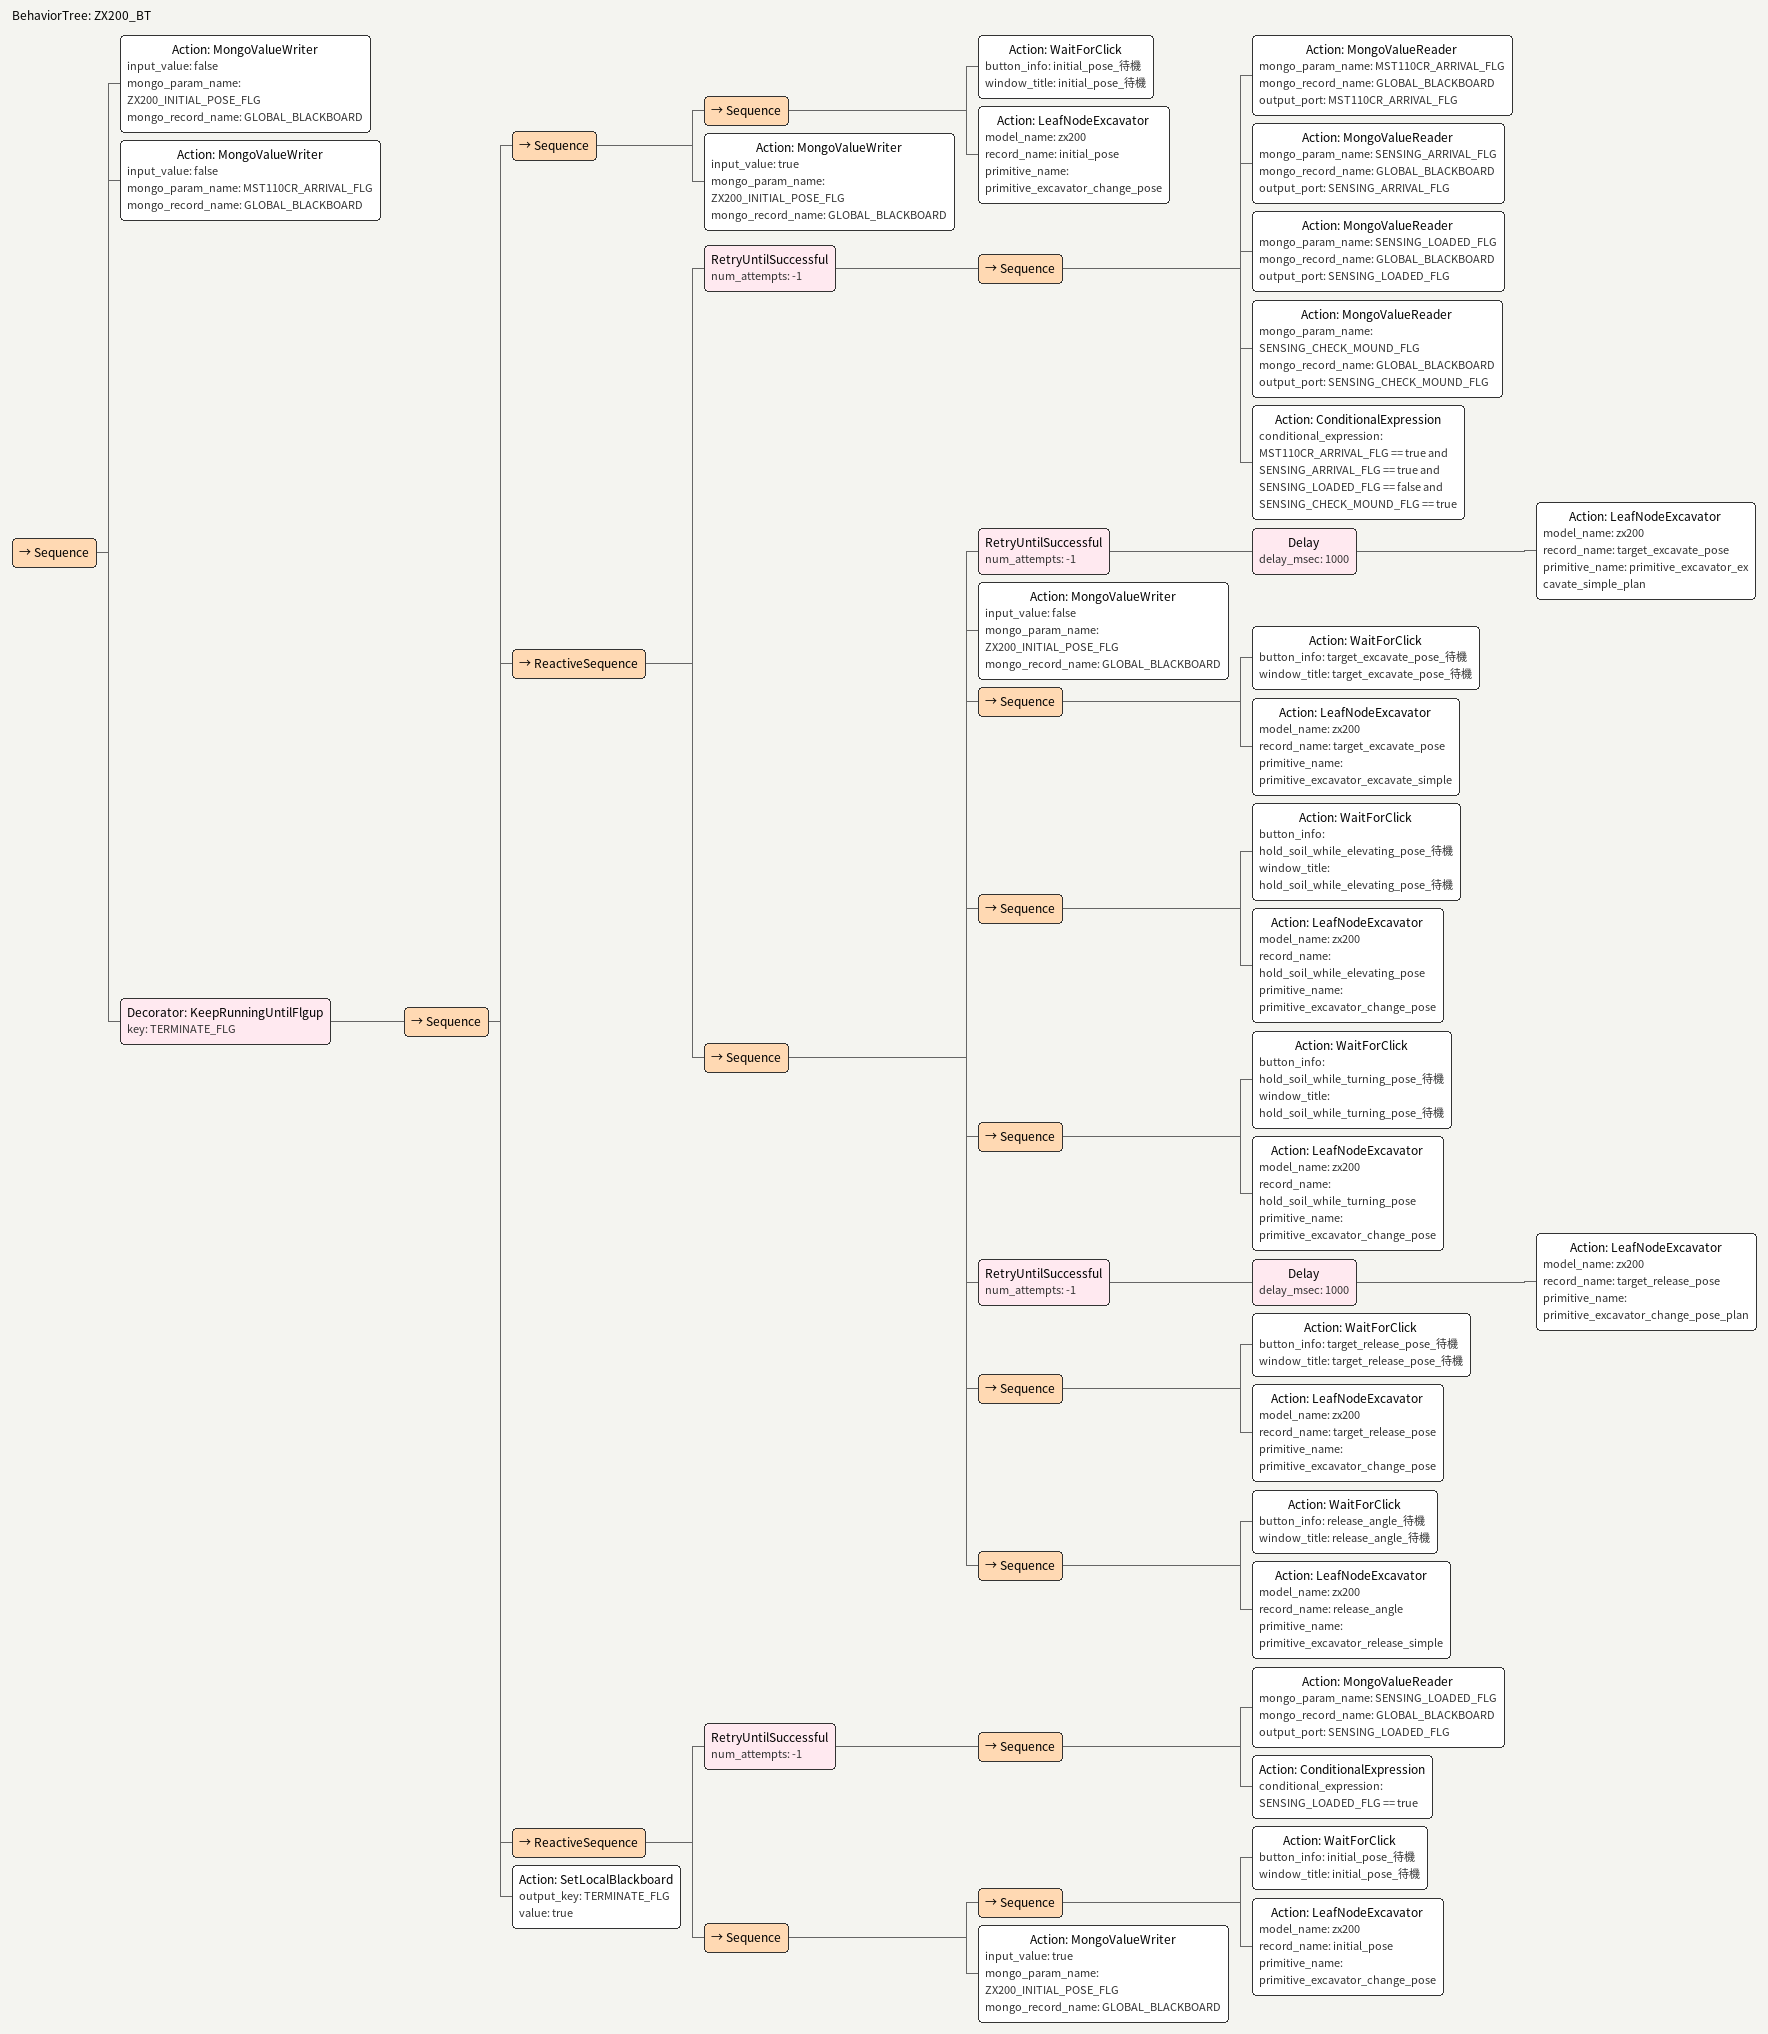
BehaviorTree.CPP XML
<root main_tree_to_execute="ZX200_BT"><BehaviorTree ID="ZX200_BT"><Sequence><Action ID="MongoValueWriter" input_value="false" mongo_param_name="ZX200_INITIAL_POSE_FLG" mongo_record_name="GLOBAL_BLACKBOARD"/><Action ID="MongoValueWriter" input_value="false" mongo_param_name="MST110CR_ARRIVAL_FLG" mongo_record_name="GLOBAL_BLACKBOARD"/><Decorator ID="KeepRunningUntilFlgup" key="TERMINATE_FLG"><Sequence><Sequence><Sequence><Action ID="WaitForClick" button_info="initial_pose_待機" window_title="initial_pose_待機"/><Action ID="LeafNodeExcavator" model_name="zx200" record_name="initial_pose" primitive_name="primitive_excavator_change_pose"/></Sequence><Action ID="MongoValueWriter" input_value="true" mongo_param_name="ZX200_INITIAL_POSE_FLG" mongo_record_name="GLOBAL_BLACKBOARD"/></Sequence><ReactiveSequence><RetryUntilSuccessful num_attempts="-1"><Sequence><Action ID="MongoValueReader" mongo_param_name="MST110CR_ARRIVAL_FLG" mongo_record_name="GLOBAL_BLACKBOARD" output_port="MST110CR_ARRIVAL_FLG"/><Action ID="MongoValueReader" mongo_param_name="SENSING_ARRIVAL_FLG" mongo_record_name="GLOBAL_BLACKBOARD" output_port="SENSING_ARRIVAL_FLG"/><Action ID="MongoValueReader" mongo_param_name="SENSING_LOADED_FLG" mongo_record_name="GLOBAL_BLACKBOARD" output_port="SENSING_LOADED_FLG"/><Action ID="MongoValueReader" mongo_param_name="SENSING_CHECK_MOUND_FLG" mongo_record_name="GLOBAL_BLACKBOARD" output_port="SENSING_CHECK_MOUND_FLG"/><Action ID="ConditionalExpression" conditional_expression="MST110CR_ARRIVAL_FLG == true and SENSING_ARRIVAL_FLG == true and SENSING_LOADED_FLG == false and SENSING_CHECK_MOUND_FLG == true"/></Sequence></RetryUntilSuccessful><Sequence><RetryUntilSuccessful num_attempts="-1"><Delay delay_msec="1000"><Action ID="LeafNodeExcavator" model_name="zx200" record_name="target_excavate_pose" primitive_name="primitive_excavator_excavate_simple_plan"/></Delay></RetryUntilSuccessful><Action ID="MongoValueWriter" input_value="false" mongo_param_name="ZX200_INITIAL_POSE_FLG" mongo_record_name="GLOBAL_BLACKBOARD"/><Sequence><Action ID="WaitForClick" button_info="target_excavate_pose_待機" window_title="target_excavate_pose_待機"/><Action ID="LeafNodeExcavator" model_name="zx200" record_name="target_excavate_pose" primitive_name="primitive_excavator_excavate_simple"/></Sequence><Sequence><Action ID="WaitForClick" button_info="hold_soil_while_elevating_pose_待機" window_title="hold_soil_while_elevating_pose_待機"/><Action ID="LeafNodeExcavator" model_name="zx200" record_name="hold_soil_while_elevating_pose" primitive_name="primitive_excavator_change_pose"/></Sequence><Sequence><Action ID="WaitForClick" button_info="hold_soil_while_turning_pose_待機" window_title="hold_soil_while_turning_pose_待機"/><Action ID="LeafNodeExcavator" model_name="zx200" record_name="hold_soil_while_turning_pose" primitive_name="primitive_excavator_change_pose"/></Sequence><RetryUntilSuccessful num_attempts="-1"><Delay delay_msec="1000"><Action ID="LeafNodeExcavator" model_name="zx200" record_name="target_release_pose" primitive_name="primitive_excavator_change_pose_plan"/></Delay></RetryUntilSuccessful><Sequence><Action ID="WaitForClick" button_info="target_release_pose_待機" window_title="target_release_pose_待機"/><Action ID="LeafNodeExcavator" model_name="zx200" record_name="target_release_pose" primitive_name="primitive_excavator_change_pose"/></Sequence><Sequence><Action ID="WaitForClick" button_info="release_angle_待機" window_title="release_angle_待機"/><Action ID="LeafNodeExcavator" model_name="zx200" record_name="release_angle" primitive_name="primitive_excavator_release_simple"/></Sequence></Sequence></ReactiveSequence><ReactiveSequence><RetryUntilSuccessful num_attempts="-1"><Sequence><Action ID="MongoValueReader" mongo_param_name="SENSING_LOADED_FLG" mongo_record_name="GLOBAL_BLACKBOARD" output_port="SENSING_LOADED_FLG"/><Action ID="ConditionalExpression" conditional_expression="SENSING_LOADED_FLG == true"/></Sequence></RetryUntilSuccessful><Sequence><Sequence><Action ID="WaitForClick" button_info="initial_pose_待機" window_title="initial_pose_待機"/><Action ID="LeafNodeExcavator" model_name="zx200" record_name="initial_pose" primitive_name="primitive_excavator_change_pose"/></Sequence><Action ID="MongoValueWriter" input_value="true" mongo_param_name="ZX200_INITIAL_POSE_FLG" mongo_record_name="GLOBAL_BLACKBOARD"/></Sequence></ReactiveSequence><Action ID="SetLocalBlackboard" output_key="TERMINATE_FLG" value="true"/></Sequence></Decorator></Sequence></BehaviorTree></root>
